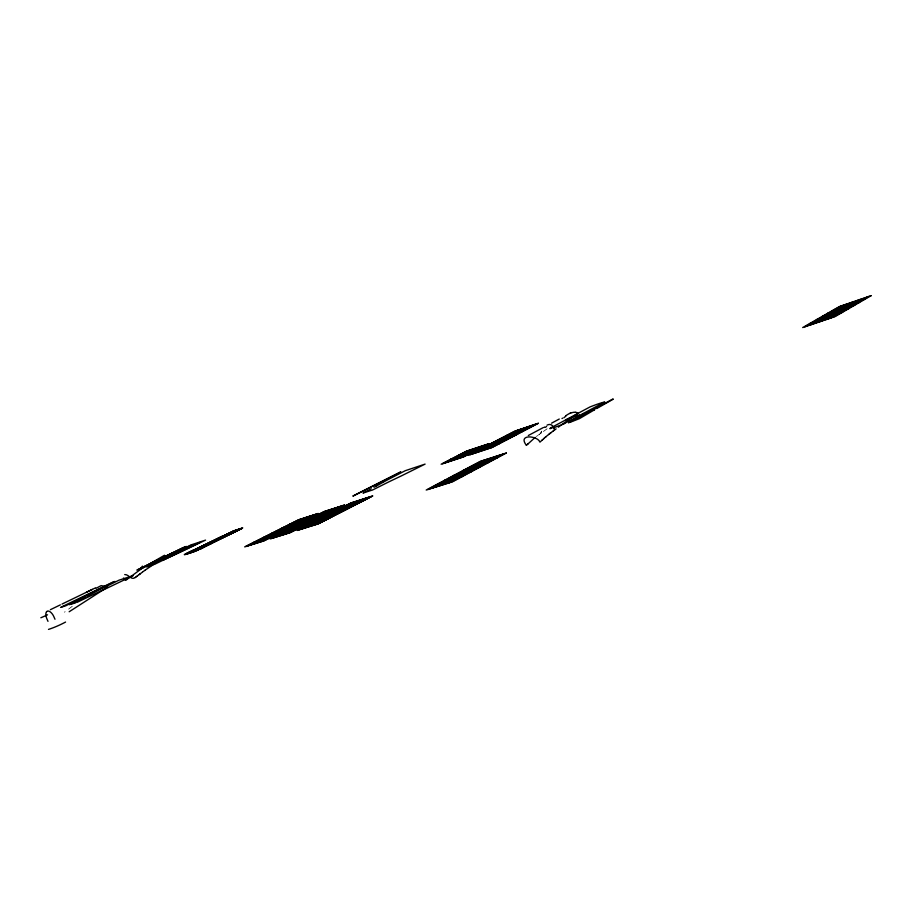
<?xml version="1.0" encoding="UTF-8"?>
<svg xmlns="http://www.w3.org/2000/svg" width="917" height="917" viewBox="0 0 917 917"><rect width="100%" height="100%" fill="white"/><g stroke="black" fill="none" stroke-linecap="round" stroke-linejoin="round"><path stroke-width="0.69" stroke-dasharray="4.58 3.44" d="M540.617 433.282L540.996 432.469M541.317 431.85L541.718 431.15M72.26 606.32L66.437 610.756M547.105 428.778L543.242 431.598M536.388 436.469L537.694 435.518M538.302 435.082L539.597 434.165M539.517 434.222L541.615 432.744M64.454 612.166L65.118 611.696M540.892 432.434A14.236 10.087 -54.4 0 1 541.213 431.804"/><path stroke-width="1.38" d="M140.118 569.446L142.444 566.121M96.182 588.233L101.157 585.631L107.77 586.937L69.165 611.754M526.427 445.364L535.115 437.432M527.344 444.413L528.158 443.576M541.683 440.515L539.998 442.109A16.93 9.25 25.2 0 0 539.7 441.788C537.763 435.999 517.532 433.489 526.232 445.146M542.073 440.16L542.704 439.587M542.222 440.022L544.056 438.36M543.712 438.67L545.535 437.065M545.306 437.26L545.982 436.675M545.798 436.836L548.813 434.337M125.755 580.301L142.399 568.07L164.521 555.255M548.584 434.52L551.174 432.526M534.221 438.12L535.024 437.501M561.433 424.823L578.042 413.2L576.919 412.639A17.228 9.445 -50.3 0 0 575.968 412.363L575.326 412.295M549.673 433.672L550.406 433.111M560.539 425.511L558.338 427.207M135.292 577.492C131.085 580.633 128.827 574.225 124.723 574.581M135.269 577.504L136.243 576.77M136.22 576.782L137.195 576.048M551.083 432.595L553.352 430.898M137.172 576.071L139.212 574.535M139.189 574.546L139.854 574.053M139.843 574.053L140.439 573.606M140.427 573.629L142.502 572.082M553.26 430.967L556.103 428.869M143.063 571.669L145.218 570.099M565.629 415.894L566.568 415.229A16.036 8.723 -46.9 0 1 568.723 413.911L569.606 413.498M145.195 570.11L159.008 560.78L172.763 552.859M561.995 418.53L562.591 418.163M596.623 408.592L613.198 399.204M826.4 319.517L862.553 298.61M828.59 318.772L864.697 297.876M830.791 318.039L866.84 297.131M832.991 317.293L868.995 296.397M819.867 321.729L856.169 300.81M822.045 320.996L858.289 300.077M824.223 320.262L860.421 299.343M811.236 324.664L847.709 303.71M813.39 323.93L849.818 302.988M815.545 323.197L851.927 302.266M817.7 322.463L854.048 301.533M593.998 410.105L579.452 418.633L570.546 422.118M594.136 410.025L594.801 409.635M804.817 326.83L841.428 305.877M806.949 326.108L843.514 305.155M809.092 325.386L845.612 304.433M378.664 484.761L383.352 482.147M377.942 485.162L376.807 485.781M559.267 419.035L551.598 423.15M550.223 428.193L590.021 406.93A19.119 1.582 -22 0 1 592.336 406.036L593.482 405.601A19.486 1.605 -22 0 1 595.741 404.764L596.829 404.374A18.088 1.49 -22 0 1 597.895 404.007L598.904 403.663A17.87 1.467 -22 0 1 599.867 403.354L600.773 403.067A18.695 1.536 -22 0 1 602.377 402.586L603.088 402.403A20.002 1.651 -22 0 1 603.718 402.242L604.75 402.024L583.453 413.338M568.471 422.897L579.991 416.708M580.174 416.605L612.911 398.998M440.149 485.666L493.976 456.987M441.914 485.116L495.73 456.425M443.679 484.566L497.495 455.864M445.456 484.004L499.249 455.291M447.232 483.454L501.026 454.729M449.021 482.892L502.791 454.156M450.797 482.331L504.568 453.583M528.33 435.506L543.013 427.712M427.941 489.495L481.815 460.896M429.672 488.956L483.546 460.345M431.403 488.406L485.276 459.784M433.145 487.867L487.007 459.234M434.887 487.317L488.738 458.672M436.641 486.767L490.48 458.11M438.395 486.216L492.234 457.549M583.132 413.51L563.978 423.711M374.021 487.271L375.454 486.514A63.353 4.7 -22.9 0 0 376.532 485.93M564.712 423.322L562.442 424.456M479.58 451.577L525.59 427.563M481.173 451.061L527.172 427.024M482.766 450.534L528.754 426.497M484.371 450.006L530.347 425.969M485.976 449.479L531.94 425.431M487.58 448.952L533.534 424.903M489.197 448.424L535.138 424.365M490.801 447.897L536.743 423.826M470.112 454.694L516.168 430.715M471.682 454.179L517.738 430.188M473.252 453.663L519.297 429.66M474.834 453.147L520.867 429.145M476.416 452.62L522.438 428.617M477.998 452.104L524.008 428.09M371.213 488.738L363.43 492.727M451.749 460.724L476.806 447.76M453.273 460.219L478.33 447.244M454.809 459.715L479.855 446.739M456.345 459.211L481.391 446.235M457.881 458.706L482.927 445.719M459.428 458.202L484.463 445.215M460.976 457.698L486.01 444.699M462.523 457.182L487.557 444.183M442.636 463.715L467.716 450.774M444.149 463.223L469.217 450.27M445.662 462.73L470.73 449.766M447.175 462.225L472.244 449.273M448.7 461.732L473.757 448.768M450.224 461.228L475.281 448.264M372.783 489.896L388.143 482.204A70.941 5.685 -22.6 0 1 390.057 481.276L399.331 476.863A86.565 6.293 -22.9 0 0 401.543 475.808L425.098 464.105L405.222 470.708L389.404 478.892A135.269 10.798 -22.4 0 0 383.34 482.147M162.618 559.083L168.579 556.023M304.203 528.238L358.157 500.648M305.636 527.791L359.59 500.189M307.069 527.344L361.023 499.719M308.502 526.897L362.467 499.261M309.946 526.438L363.911 498.791M311.39 525.991L365.356 498.332M312.835 525.533L366.811 497.862M314.279 525.086L368.267 497.392M315.735 524.627L369.723 496.934M317.19 524.169L371.19 496.464M87.104 596.073L94.027 592.52A123.841 8.7 -23.4 0 1 101.168 588.943L119.095 580.14L133.297 575.612L107.69 587.854A81.2 5.089 -23.6 0 1 105.363 588.943L95.758 593.391A65.577 4.539 -23.6 0 0 93.74 594.342L76.971 602.4M289.279 532.915L343.176 505.462M298.518 530.026L352.449 502.482M299.928 529.579L353.87 502.023M301.349 529.132L355.292 501.565M302.77 528.685L356.724 501.106M274.137 537.66L327.954 510.356M275.501 537.224L329.329 509.909M276.865 536.8L330.693 509.474M278.229 536.376L332.069 509.027M279.593 535.941L333.456 508.591M280.969 535.517L334.831 508.144M282.344 535.081L336.218 507.697M283.731 534.645L337.605 507.25M285.107 534.221L338.992 506.803M286.494 533.786L340.379 506.356M287.892 533.35L341.777 505.909M259.075 542.371L312.812 515.216M260.405 541.958L314.153 514.792M261.735 541.534L315.494 514.357M263.064 541.122L316.835 513.933M400.786 471.934L352.85 496.12L400.591 472.003M271.421 538.508L325.226 511.228M272.773 538.084L326.59 510.792M245.962 546.475L299.618 519.469M247.258 546.073L300.925 519.045M248.564 545.661L302.232 518.621M249.871 545.248L303.55 518.197M251.178 544.847L304.857 517.773M252.484 544.434L306.175 517.348M253.791 544.022L307.504 516.924M255.109 543.609L308.823 516.5M256.428 543.196L310.152 516.076M257.757 542.784L311.482 515.652M158.882 560.963L160.062 560.367A55.891 3.45 -23.4 0 0 161.209 559.794M158.309 561.25L146.605 566.958M114.992 581.389L65.646 605.839L61.714 607.054M186.334 546.406L142.009 568.391L137.905 569.709M234.133 530.748L184.753 554.693L194.347 551.598L242.741 527.905L233.056 531.103M186.873 554.017L235.199 530.393M187.939 553.673L237.343 529.694M190.071 552.985L238.42 529.338M191.137 552.642L240.575 528.616M193.269 551.954L241.664 528.261M197.086 550.441L242.271 528.318L231.497 531.86M182.529 548.079L139.327 569.079M154.194 564.505L200.112 542.337M185.36 554.223L222.579 536.044L234.397 532.169M92.388 589.39L62.035 604.062M95.563 587.843L86.439 592.267M150.239 565.204L191.584 545.145M50.378 609.69L60.362 604.865M136.793 570.076L161.014 558.361M161.186 558.281L184.489 547.013M60.545 607.421L87.287 594.48M87.482 594.388L113.169 581.963M69.52 604.716L84.456 597.414A59.582 3.76 -23.7 0 0 85.728 596.772M162.813 560.333L169.427 557.192A61.439 4.115 -23.3 0 1 171.284 556.321L180.11 552.24A76.352 4.654 -23.4 0 0 182.242 551.243L205.557 540.113L191.149 544.87L174.941 552.813A116.321 7.863 -23.2 0 0 168.556 556.023M562.178 424.582L553.96 427.666A13.526 8.15 -61.9 0 1 554.143 428.205M570.729 413.028L571.589 412.742A14.363 7.462 -45.4 0 1 572.632 412.535L573.457 412.329A15.566 8.219 -46.1 0 1 575.257 412.318M836.717 308.57L838.814 307.848M840.912 307.126L843.021 306.404M845.13 305.682L847.251 304.948M849.371 304.226L851.503 303.493M853.635 302.759L855.767 302.025M857.911 301.292L860.054 300.558M862.209 299.825L864.364 299.08M833.438 309.957L835.536 309.247M837.634 308.525L839.731 307.803M841.84 307.08L843.949 306.358M846.07 305.636L848.191 304.902M850.323 304.169L852.455 303.435M854.598 302.702L856.742 301.968M858.885 301.235L861.04 300.501M863.206 299.756L865.361 299.011M830.756 311.975L832.865 311.253M834.974 310.531L837.083 309.808M839.204 309.086L841.336 308.364M843.457 307.631L845.6 306.897M847.732 306.163L849.876 305.43M852.031 304.696L854.186 303.963M856.34 303.218L858.507 302.484M827.455 313.385L829.564 312.663M831.662 311.94L833.771 311.218M835.891 310.496L838.012 309.774M840.132 309.052L842.264 308.318M844.408 307.585L846.54 306.851M848.695 306.118L850.838 305.384M853.005 304.65L855.16 303.905M857.326 303.16L859.504 302.415M822.618 316.159L854.747 305.178M816.485 319.666L818.594 318.944M820.715 318.222L822.836 317.5M824.968 316.778L827.1 316.044M829.243 315.322L831.387 314.588M833.542 313.855L835.696 313.121M837.851 312.388L840.018 311.642M842.184 310.909L844.362 310.164M846.551 309.419L848.729 308.674M817.356 319.655L819.477 318.933M821.609 318.21L823.741 317.477M825.873 316.755L828.017 316.021M830.16 315.288L832.315 314.554M834.47 313.82L836.625 313.087M838.803 312.353L840.969 311.608M843.147 310.874L845.336 310.129M810.261 323.22L812.382 322.497M814.514 321.775L816.646 321.053M818.778 320.331L820.921 319.597M823.065 318.864L825.22 318.142M827.375 317.408L829.541 316.674M831.708 315.929L833.885 315.196M836.063 314.451L838.241 313.706M840.431 312.961L842.631 312.216M811.132 323.22L813.264 322.497M815.396 321.775L817.528 321.042M819.672 320.32L821.827 319.586M823.982 318.852L826.137 318.119M828.303 317.385L830.47 316.652M832.647 315.907L834.825 315.173M837.015 314.428L839.204 313.683M510.23 433.81L511.789 433.282M513.36 432.755L514.93 432.239M516.5 431.712L518.082 431.185M519.664 430.658L521.246 430.13M522.828 429.603L524.421 429.064M526.014 428.537L527.607 427.998M529.212 427.471L530.817 426.932M507.181 435.105L508.74 434.578M510.299 434.062L511.869 433.535M513.44 433.019L515.01 432.492M516.58 431.964L518.162 431.437M519.756 430.91L521.337 430.382M522.931 429.844L524.524 429.316M526.117 428.778L527.722 428.25M529.327 427.712L530.932 427.173M502.722 437.718L504.281 437.191M505.852 436.675L507.422 436.148M509.004 435.621L510.574 435.094M512.156 434.578L513.749 434.039M515.331 433.512L516.924 432.984M518.518 432.457L520.122 431.918M521.727 431.391L523.332 430.852M499.639 439.025L501.209 438.498M502.768 437.982L504.339 437.466M505.909 436.939L507.491 436.412M509.061 435.884L510.643 435.357M512.236 434.83L513.818 434.303M515.411 433.775L517.016 433.248M518.609 432.709L520.214 432.182M521.819 431.643L523.435 431.105M495.111 441.673L496.682 441.157M498.252 440.63L499.822 440.114M501.393 439.587L502.975 439.06M504.556 438.544L506.15 438.017M507.743 437.489L509.336 436.95M510.929 436.423L512.534 435.896M514.139 435.357L515.744 434.83M492.016 442.991L493.575 442.475M495.146 441.96L496.716 441.432M498.286 440.917L499.868 440.389M501.45 439.862L503.032 439.335M504.614 438.807L506.207 438.28M507.8 437.753L509.405 437.226M510.998 436.698L512.603 436.16M514.219 435.632L515.824 435.094M458.477 455.256L459.99 454.763M461.492 454.259L463.005 453.766M464.518 453.262L466.031 452.757M467.555 452.253L469.08 451.749M470.604 451.244L472.14 450.74M473.676 450.236L475.212 449.72M476.748 449.215L478.296 448.7M479.843 448.195L481.391 447.679M487.408 445.685L488.979 445.169M490.549 444.653L492.12 444.126M493.701 443.61L495.283 443.083M496.865 442.556L498.458 442.028M500.052 441.501L501.645 440.974M503.238 440.447L504.843 439.919M506.448 439.381L508.064 438.853M458.431 455.566L459.933 455.061M461.446 454.568L462.959 454.064M464.483 453.56L465.996 453.067M467.521 452.562L469.057 452.047M470.581 451.542L472.117 451.038M473.653 450.534L475.201 450.018M476.737 449.513L478.284 448.998M484.291 447.015L485.861 446.499M487.42 445.971L488.99 445.456M490.572 444.94L492.154 444.413M493.736 443.885L495.318 443.37M496.899 442.842L498.493 442.315M500.097 441.788L501.691 441.26M503.295 440.722L504.9 440.194M506.516 439.667L508.133 439.128M450.66 459.302L452.161 458.798M453.663 458.305L455.176 457.801M456.7 457.308L458.213 456.804M459.738 456.299L461.262 455.795M462.787 455.291L464.323 454.786M465.859 454.282L467.395 453.777M468.942 453.273L470.478 452.757M472.037 452.253L473.585 451.737M479.602 449.754L481.173 449.227M482.743 448.711L484.325 448.195M485.907 447.668L487.489 447.152M489.07 446.625L490.664 446.098M492.257 445.582L493.85 445.054M495.455 444.516L497.06 443.988M498.665 443.461L500.281 442.934M450.579 459.612L452.092 459.119M453.606 458.626L455.119 458.122M456.643 457.617L458.156 457.125M459.681 456.62L461.217 456.116M462.741 455.611L464.277 455.096M465.825 454.591L467.361 454.087M468.908 453.571L470.455 453.067M476.462 451.084L478.032 450.568M479.602 450.052L481.173 449.536M482.755 449.009L484.325 448.493M485.918 447.966L487.5 447.45M489.093 446.923L490.687 446.396M492.28 445.868L493.885 445.341M495.489 444.814L497.094 444.287M498.71 443.748L500.327 443.22M229.938 532.628L240.701 529.086M228.367 533.396L239.131 529.854M226.797 534.164L237.56 530.622M225.227 534.932L235.978 531.39M221.008 536.823L232.815 532.937M219.415 537.591L231.233 533.717M217.833 538.371L229.64 534.496M216.24 539.15L228.046 535.276M214.647 539.93L226.453 536.067M213.053 540.709L224.848 536.846M211.449 541.488L223.244 537.626M209.844 542.268L221.639 538.417M208.239 543.059L220.023 539.207M206.634 543.838L218.406 539.998M205.018 544.629L216.79 540.789M363.017 493.082L371.981 490.159M203.402 545.42L215.174 541.58M201.774 546.211L213.546 542.383M200.147 547.002L211.919 543.173M198.519 547.804L211.357 543.632M196.891 548.595L209.729 544.423M208.09 545.237L194.198 549.741L184.306 554.567L198.164 550.085M192.559 550.544L206.44 546.039M190.919 551.346L204.789 546.841M189.269 552.149L203.138 547.655M187.618 552.951L202.565 548.114L185.968 553.765M147.763 566.58L153.059 564.872M349.297 503.823L370.915 496.876M347.566 504.705L369.184 497.771M345.824 505.599L367.442 498.665M292.695 522.954L294.002 522.53M295.308 522.117L296.615 521.693M297.933 521.269L299.251 520.845M300.57 520.42L301.899 519.996M303.218 519.572L304.547 519.148M305.888 518.724L307.218 518.3M308.559 517.864L309.9 517.44M318.291 514.746L319.655 514.311M321.019 513.875L322.383 513.44M323.758 512.993L325.134 512.557M326.509 512.11L327.885 511.675M329.272 511.228L330.659 510.78M332.046 510.345L333.433 509.898M334.831 509.451L336.23 509.004M344.081 506.482L365.7 499.559M474.903 464.564L476.622 464.013M478.353 463.463L480.095 462.902M481.826 462.351L483.568 461.79M485.322 461.228L487.065 460.666M488.83 460.105L490.584 459.543M492.349 458.981L494.114 458.408M495.891 457.847L497.667 457.274M289.646 524.249L290.953 523.825M292.259 523.412L293.566 522.988M294.873 522.564L296.191 522.151M297.509 521.727L298.827 521.303M300.157 520.879L301.475 520.455M302.805 520.031L304.135 519.607M305.476 519.182L306.805 518.747M308.146 518.323L309.499 517.887M315.184 516.065L316.548 515.629M317.912 515.194L319.276 514.758M320.641 514.322L322.016 513.887M323.38 513.44L324.756 513.004M326.143 512.557L327.518 512.122M328.905 511.675L330.303 511.228M331.69 510.78L333.089 510.333M334.487 509.886L335.886 509.439M342.328 507.376L363.946 500.453M471.441 466.042L473.161 465.492M474.88 464.942L476.611 464.392M478.353 463.83L480.084 463.28M481.826 462.718L483.58 462.157M485.334 461.595L487.087 461.033M488.841 460.472L490.606 459.91M492.383 459.337L494.148 458.775M495.925 458.202L497.713 457.629M340.574 508.27L362.192 501.358M338.82 509.164L360.427 502.264M337.055 510.07L358.673 503.169M283.938 527.355L285.244 526.943M286.551 526.518L287.869 526.106M289.176 525.682L290.494 525.269M291.812 524.845L293.131 524.421M294.46 523.997L295.79 523.573M297.119 523.149L298.449 522.724M299.79 522.3L301.131 521.876M309.522 519.194L310.886 518.758M312.238 518.323L313.614 517.887M314.978 517.452L316.354 517.016M317.729 516.569L319.105 516.133M320.492 515.698L321.878 515.251M323.265 514.804L324.652 514.368M326.051 513.921L327.449 513.474M335.29 510.975L356.896 504.075M466.145 469.217L467.865 468.667M469.596 468.117L471.338 467.555M473.08 467.005L474.823 466.444M476.565 465.893L478.319 465.332M480.084 464.77L481.838 464.208M483.603 463.647L485.38 463.085M487.156 462.512L488.933 461.95M280.877 528.662L282.172 528.238M283.479 527.825L284.786 527.413M286.104 526.988L287.411 526.576M288.729 526.152L290.047 525.739M291.365 525.315L292.695 524.891M294.025 524.467L295.354 524.043M296.684 523.618L298.025 523.194M299.366 522.759L300.707 522.335M306.393 520.524L307.757 520.088M309.109 519.652L310.473 519.217M311.837 518.781L313.213 518.346M314.588 517.91L315.964 517.475M317.339 517.028L318.726 516.592M320.102 516.156L321.489 515.709M322.887 515.262L324.274 514.815M325.673 514.38L327.071 513.933M333.513 511.869L355.131 504.98M462.649 470.708L464.38 470.157M466.1 469.607L467.83 469.057M469.573 468.495L471.315 467.945M473.057 467.383L474.8 466.833M476.553 466.272L478.319 465.71M480.072 465.148L481.838 464.587M483.614 464.025L485.391 463.452M487.168 462.89L488.956 462.317M331.748 512.786L353.354 505.897M329.96 513.692L351.566 506.814M328.171 514.597L349.778 507.731M275.077 531.814L276.384 531.402M277.691 530.989L278.997 530.576M280.315 530.152L281.622 529.739M282.94 529.315L284.27 528.903M285.588 528.479L286.918 528.054M288.247 527.63L289.577 527.206M290.918 526.782L292.248 526.358M300.638 523.699L301.991 523.263M303.355 522.828L304.719 522.403M306.095 521.968L307.459 521.532M308.834 521.085L310.221 520.65M311.597 520.214L312.984 519.779M314.371 519.331L315.757 518.896M317.156 518.449L318.543 518.002M326.383 515.514L347.99 508.648M457.251 473.929L458.981 473.39M460.712 472.84L462.455 472.278M464.197 471.728L465.939 471.178M467.693 470.616L469.447 470.066M471.2 469.504L472.966 468.942M474.731 468.381L476.508 467.819M478.284 467.257L480.061 466.684M271.994 533.132L273.289 532.72M274.596 532.307L275.902 531.883M277.209 531.47L278.527 531.058M279.834 530.634L281.152 530.221M282.482 529.797L283.8 529.384M285.13 528.96L286.459 528.536M287.789 528.112L289.119 527.688M290.46 527.264L291.801 526.839M297.486 525.04L298.839 524.604M300.203 524.169L301.567 523.745M302.931 523.309L304.295 522.873M305.67 522.438L307.046 522.002M308.421 521.567L309.808 521.12M311.184 520.684L312.571 520.248M313.969 519.801L315.356 519.366M316.755 518.919L318.153 518.472M324.595 516.431L346.19 509.577M453.743 475.43L455.462 474.88M457.193 474.341L458.924 473.791M460.666 473.229L462.409 472.679M464.151 472.129L465.905 471.567M467.659 471.017L469.412 470.455M471.178 469.894L472.943 469.332M474.719 468.77L476.496 468.209M478.273 467.647L480.061 467.074M322.795 517.348L344.391 510.494M320.984 518.265L342.58 511.422M319.185 519.194L340.769 512.362M266.102 536.33L267.409 535.918M268.715 535.505L270.022 535.092M271.329 534.68L272.647 534.267M273.965 533.854L275.283 533.43M276.602 533.018L277.931 532.594M279.261 532.169L280.591 531.757M281.92 531.333L283.261 530.909M291.629 528.261L292.993 527.825M294.357 527.401L295.721 526.966M297.085 526.53L298.461 526.106M299.836 525.67L301.212 525.235M302.587 524.799L303.974 524.352M305.361 523.916L306.748 523.481M308.135 523.034L309.533 522.598M317.362 520.122L338.958 513.291M448.241 478.72L449.972 478.17M451.703 477.619L453.445 477.069M455.187 476.519L456.93 475.969M458.683 475.419L460.437 474.857M462.202 474.307L463.968 473.745M465.733 473.183L467.51 472.622M469.286 472.06L471.074 471.498M262.996 537.66L264.302 537.247M265.598 536.835L266.904 536.422M268.211 536.009L269.518 535.597M270.836 535.173L272.154 534.76M273.472 534.347L274.791 533.923M276.12 533.511L277.45 533.086M278.779 532.674L280.109 532.25M281.45 531.826L282.791 531.402M288.465 529.602L289.818 529.178M291.182 528.754L292.534 528.318M293.91 527.883L295.274 527.458M296.638 527.023L298.014 526.587M299.389 526.152L300.776 525.716M302.151 525.281L303.538 524.845M304.925 524.398L306.324 523.962M307.722 523.527L309.121 523.08M315.551 521.051L337.135 514.219M444.699 480.233L446.419 479.683M448.149 479.132L449.88 478.594M451.623 478.044L453.365 477.493M455.119 476.932L456.861 476.382M458.626 475.831L460.38 475.27M462.145 474.708L463.922 474.158M465.687 473.596L467.475 473.034M469.252 472.473L471.04 471.9M313.729 521.979L335.313 515.159M311.895 522.908L333.479 516.099M310.061 523.848L331.645 517.039M257.024 540.904L258.319 540.503M259.626 540.09L260.932 539.677M262.239 539.265L263.546 538.852M264.864 538.439L266.182 538.027M267.5 537.603L268.83 537.19M270.16 536.777L271.489 536.353M272.819 535.929L274.149 535.517M282.516 532.88L283.88 532.456M285.233 532.02L286.597 531.596M287.961 531.161L289.336 530.737M290.712 530.301L292.087 529.866M293.463 529.43L294.838 528.994M296.225 528.559L297.612 528.123M299.011 527.688L300.398 527.252M308.227 524.788L329.799 517.99M439.094 483.568L440.825 483.03M442.556 482.48L444.298 481.929M446.04 481.391L447.794 480.84M449.548 480.279L451.302 479.729M453.067 479.178L454.832 478.617M456.597 478.066L458.374 477.505M460.151 476.943L461.939 476.382M253.894 542.245L255.19 541.832M256.485 541.42L257.792 541.007M259.098 540.606L260.405 540.193M261.723 539.781L263.03 539.368M264.348 538.944L265.666 538.531M266.996 538.119L268.326 537.694M269.644 537.282L270.985 536.858M272.315 536.445L273.656 536.021M279.33 534.233L280.682 533.809M282.035 533.385L283.399 532.96M284.763 532.525L286.127 532.101M287.491 531.665L288.866 531.241M290.242 530.805L291.617 530.37M293.004 529.934L294.391 529.499M295.778 529.063L297.165 528.628M298.564 528.181L299.962 527.745M306.381 525.728L327.954 518.942M435.518 485.093L437.249 484.554M438.979 484.004L440.71 483.465M442.452 482.915L444.195 482.365M445.949 481.815L447.702 481.265M449.456 480.714L451.221 480.153M452.987 479.602L454.752 479.041M456.528 478.491L458.317 477.929M460.093 477.367L461.881 476.806M304.536 526.667L326.108 519.893M302.69 527.607L324.251 520.845M300.833 528.559L322.394 521.796M298.965 529.51L320.526 522.759M70.769 604.326L75.767 602.778M549.936 428.709L553.65 427.253M125.537 580.129L123.463 578.054M47.993 621.348L46.836 618.688A13.457 6.855 63.6 0 1 46.561 617.932A8.7 4.413 63.6 0 1 46.274 617.072A7.531 3.828 63.6 0 1 45.861 614.596A7.221 3.668 63.6 0 1 45.942 613.186A7.221 3.668 63.6 0 1 46.641 611.628M54.986 619.25L53.759 616.465A13.423 6.786 63.6 0 0 53.438 615.834A8.173 4.149 63.6 0 0 52.98 615.02A6.946 3.519 63.6 0 0 52.475 614.252A7.187 3.645 63.6 0 0 49.587 611.49A6.797 3.45 63.6 0 0 46.641 611.639M554.074 428.273L554.487 430.062M563.84 417.797A17.469 8.838 -46.1 0 1 565.72 416.272M569.629 413.384A14.454 7.726 -46.4 0 1 570.764 412.914M553.008 426.405A12.93 7.668 -63.3 0 1 553.536 427.333M547.059 425.133A8.253 5.055 -56.9 0 1 552.573 426.107M545.443 427.356A9.365 5.594 -50.3 0 1 546.624 426.439M544.022 427.494A11.715 8.459 -55.6 0 1 544.492 427.024M565.904 419.848A10.213 0.86 -22.1 0 1 567.015 419.367L567.612 419.115A11.783 0.997 -22.1 0 1 568.299 418.817L570.087 418.083A12.792 1.077 -22.1 0 1 571.543 417.51L572.254 417.235A12.173 1.02 -22.1 0 1 573.664 416.696L574.329 416.456A10.11 0.848 -22.1 0 1 575.097 416.18L575.681 415.986A10.144 0.848 -22.1 0 1 579.441 414.965M65.566 622.058A74.552 26.822 -40.3 0 1 48.498 629.394M47.524 614.803A76.088 26.433 -15 0 1 40.852 617.76M871.15 295.652L835.192 316.537L802.684 327.552L839.342 306.587L871.15 295.652M506.344 453.009L452.597 481.769L426.21 490.033L480.095 461.446L506.344 453.009M538.348 423.287L492.418 447.358L468.541 455.21L514.609 431.231L538.348 423.287M489.105 443.668L464.082 456.677L441.134 464.22L466.214 451.267L489.105 443.668M372.646 495.982L318.657 523.71L297.097 530.462L351.028 502.94L372.646 495.982M344.574 505.015L290.678 532.479L270.068 538.932L323.873 511.663L344.574 505.015M318.176 513.497L264.405 540.698L244.667 546.887L298.312 519.882L318.176 513.497"/></g></svg>
